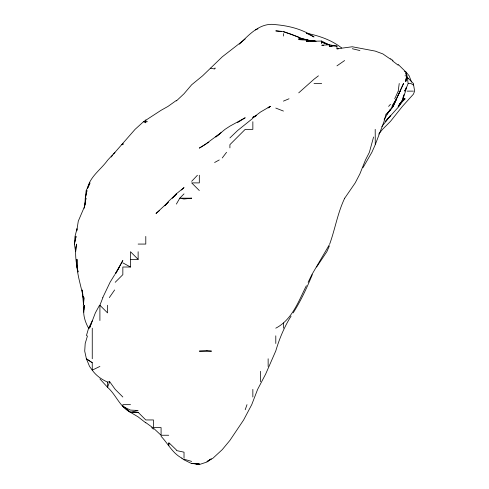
<?xml version="1.0" encoding="UTF-8"?>
<svg xmlns="http://www.w3.org/2000/svg" width="489" height="489" viewBox="0 0 489 489"><rect width="100%" height="100%" fill="white"/><g stroke="black" fill="none" stroke-linecap="round" stroke-linejoin="round"><path stroke-width="0.73" d="M404 94.603L403.407 98.772L398.144 106.419L403.37 98.772L403.37 96.688M84.897 205.136L85.263 198.186L86.956 190.539L85.343 198.186L86.162 190.539L89.988 182.892L87.959 187.758M83.564 304.549L83.949 297.599L83.307 305.246L83.87 312.202M84.126 310.112L84.475 305.246C82.323 313.174 84.707 321.212 88.558 328.186M398.223 91.125L399.232 83.478M84.958 205.136L85.954 198.186L84.132 208.308M398.144 64.389L405.791 71.877L406.75 75.832L405.791 81.394L406.487 76.528M406.292 87.213L405.601 91.125L402.814 98.772L403.425 95.991M405.791 81.333L406.75 75.832M373.578 137.006L369.384 152.305L365.479 159.952L359.91 173.839L355.216 182.892L344.727 198.186M385.992 114.065L383.975 121.712L375.265 144.658L375.204 129.359M86.357 335.833L88.601 328.186L92.256 320.876L89.499 328.186L95.355 312.893L99.518 305.246M87.494 335.833L85.196 343.486L84.713 351.133L86.4 358.779L92.256 362.704L92.256 370.149C96.027 375.564 101.571 379.452 107.549 382.086L109.701 381.72L115.196 389.366L122.843 397.013M87.476 188.454C89.952 176.541 100.844 169.677 107.549 160.306M329.678 244.072C335.148 229.011 337.654 212.837 344.617 198.375L344.617 198.186M245.203 409.745L247.006 404.66M109.701 381.72L107.549 387.294C116.211 394.923 119.695 406.952 130.49 412.306L138.136 412.306L145.789 419.953L153.436 419.953L153.436 427.6L161.083 427.6L161.083 435.247L168.729 435.247M99.903 320.539L99.903 305.246L102.886 297.599M312.306 274.659C306.854 287.832 300.869 300.869 293.156 312.893M329.317 246.083L326.829 251.719L316.621 267.012M375.204 144.793L371.872 152.305L363.027 167.599M84.609 206.352L78.289 221.126L76.761 230.863L76.962 228.773L75.019 236.419L74.383 244.072L76.046 236.419L74.377 244.072L75.618 251.719L76.522 244.072C74.628 253.333 76.04 262.819 78.051 271.921M400.094 91.125L403.541 83.478L396.512 98.772L392.001 106.419L396.487 98.772L400.094 91.125L398.144 95.214M102.757 297.599L110.049 282.306L114.75 274.659M394.721 98.772L398.144 91.345M386.842 114.065L393.113 106.419L396.713 98.772L393.168 106.419L386.964 114.065L390.497 109.395L387.276 114.065L384.152 119.805M308.131 282.306L311.854 274.659L329.317 244.793M306.377 285.692C298.528 301.218 292.226 319.598 275.79 328.186M405.791 88.809L404.599 91.125L405.791 89.365L408.144 83.478L407.086 75.832L406.114 74.236M119.45 267.012L115.196 274.017L122.843 260.503L115.905 273.296M176.376 204.09L179.769 198.186L184.023 193.87M291.083 316.114C284.311 326.89 279.36 338.706 275.79 350.9L265.655 374.073L257.63 389.366L251.731 404.66L243.638 419.953L229.903 440.406L222.257 449.629L212.978 458.193L206.963 461.579L211.083 458.945M403.37 98.772L403.92 98.772L398.969 106.419L385.216 121.712L390.497 115.612L381.854 126.559M109.334 297.599L114.634 289.953M403.92 98.772L400.809 102.892L405.143 98.772L399.641 104.334M222.257 157.959L226.554 152.305M387.276 113.014L390.497 109.848L387.16 113.54L393.113 106.419M111.217 157.012L112.635 155.245M113.576 154.066L114.994 152.305L107.843 159.952M399.103 105.245L404.366 98.772L399.58 104.218M378.694 134.065L382.52 129.359L390.497 121.364L402.368 106.419L413.437 94.151L414.623 91.125L413.364 83.478L407.306 77.36M115.196 152.079L135.062 129.359L143.515 121.712L161.083 110.288L167.984 106.419L176.376 100.441M388.596 106.419L390.497 104.279M387.056 113.54L390.497 109.854M191.67 181.327L197.415 175.245M168.216 202.201L164.652 205.832L168.729 201.162L176.376 193.925L172.262 198.186L176.376 193.791L184.023 187.587L181.456 190.05M229.903 137.941L237.55 130.575L252.85 118.307M115.196 282.306L122.843 274.659L122.843 267.012L130.49 267.012L130.49 251.719L138.136 259.366L130.49 259.366M239.421 44.212C249.219 34.444 260.46 22.097 275.79 24.67C289.366 25.886 302.575 29.267 314.024 36.968L306.377 33.179C319.03 35.758 331.45 39.933 341.707 47.995M176.376 100.948L184.023 93.747L191.67 84.756L202.593 75.832L222.257 56.828L245.203 39.01M168.204 202.146L156.003 213.479L159.39 210.649M220.496 133.24L215.796 137.006L225.013 129.359L229.903 126.168L245.203 117.751L237.55 122.58M298.73 92.843L314.024 79.218L318.425 75.832M268.143 107.928L270.136 106.419L260.496 112.048L252.85 117.806L255.955 115.936M211.083 459.043L206.963 462.019L199.316 464.55L193.754 463.309L199.316 464.489L191.67 463.303L199.316 463.853L191.67 463.615L184.023 459.837L181.761 458.193M221.046 132.69L204.903 144.658L199.316 148.118L206.963 143.356M336.964 65.85L344.617 60.538M207.599 143.002L208.876 142.293M214.61 162.495L219.255 159.952M256.578 115.361L252.85 117.299L256.688 115.361M99.903 366.426L92.256 370.149L89.554 366.426L86.4 358.779M255.441 29.945L257.966 28.827M283.437 101.119L289.036 98.772M130.441 412.306L122.843 406.029L130.49 412.306L138.136 410.467L130.49 410.1L122.843 406.493L122.843 404.66L130.49 404.66M336.964 46.522L336.964 48.827L352.263 46.761L375.204 51.094L382.85 53.906L390.497 59.181M316.108 41.333L314.024 40.819L306.377 41.498L308.461 41.388M309.855 41.308L321.67 41.039L328.681 44.713M322.172 45.245L329.317 44.731L336.964 46.278M329.317 45.245L329.317 46.174L336.964 45.844M130.49 412.306L138.136 412.306M321.67 45.245L323.602 45.245M215.557 68.185L214.61 68.185L214.61 68.998L210.6 68.185M404.99 75.832L405.791 75.832M314.024 83.478L321.67 83.478M408.425 83.478L410.864 83.478L413.437 85.025L413.437 84.169M407.16 91.125L413.437 91.125M147.433 121.712L143.515 121.712L145.789 122.806L145.789 119.897M138.136 244.072L145.789 244.072L145.789 236.419M329.317 46.174L332.098 46.21M336.964 48.827L338.357 48.857M303.596 39.841L298.73 39.621L306.377 39.89L310.552 40.764M314.024 40.819L315.417 41.296L314.024 40.795L314.024 41.143L306.377 40.19L309.855 40.776M281.352 31.565L275.79 30.88L283.437 31.492L298.73 37.231L291.083 34.199L283.437 31.822M314.024 41.07L298.73 38.784L304.989 39.86M313.333 41.369L311.939 41.052M310.552 40.801L298.73 37.592L305.68 39.786M352.263 48.711L359.91 50.556M184.023 459.208L191.67 461.42M307.77 40.398L306.377 39.982L307.77 40.465M404.403 71.296L405.791 71.779L409.171 75.832L411.542 82.085M329.317 44.847L321.67 42.133L328.626 44.78M275.79 108.075L283.437 111.07M122.843 262.88L130.49 267.012M130.49 412.343L138.136 416.872L145.789 422.857M86.235 358.779L92.256 362.704M182.036 458.193C172.629 453.462 168.063 443.633 161.083 436.304M390.497 58.729L393.028 60.538M145.789 422.612L152.69 427.6M392.099 60.538L398.144 65.196M151.645 427.6L153.436 429.201M153.436 428.107L161.058 435.247M199.316 190.539L191.67 182.892L199.316 182.892L199.316 175.245M99.903 305.246L107.549 312.893L107.549 305.246M99.903 378.914L107.549 387.294L107.549 382.086M407.239 77.598L408.205 78.772M406.053 74.414L406.585 75.832M78.051 271.878L76.962 267.012L76.901 259.366C76.082 272.483 80.936 284.904 83.264 297.599L83.069 296.212M82.873 294.818L82.183 289.953L83.485 304.549M76.901 259.366L76.962 265.655M405.791 73.002L405.791 73.711M321.67 41.039L321.67 43.747M283.437 33.607L283.437 36.052M283.437 322.984L283.437 328.186M275.79 335.833L275.79 343.486M268.143 358.779L268.143 366.426M260.496 371.298L260.496 381.72M252.85 121.712L252.85 129.359L245.203 129.359L229.903 144.658L229.903 147.88M252.85 389.366L252.85 397.013M199.316 464.116L199.316 464.55M184.023 458.193L184.023 452.172L176.376 450.546L176.376 449.929L169.072 442.9L168.729 445.668L168.729 442.9M138.136 251.719L138.136 259.366M92.256 328.186L92.256 358.779M176.376 194.164L174.561 196.175L176.376 194.164M270.136 106.419L268.143 107.769L270.209 106.419M191.67 198.186L184.023 199.017L179.769 198.186L191.67 198.186M206.963 350.802L199.316 351.133L211.523 351.133L206.963 350.802M122.843 144.658L121.688 144.658L122.843 144.658L122.843 143.35L122.843 144.658"/></g></svg>
